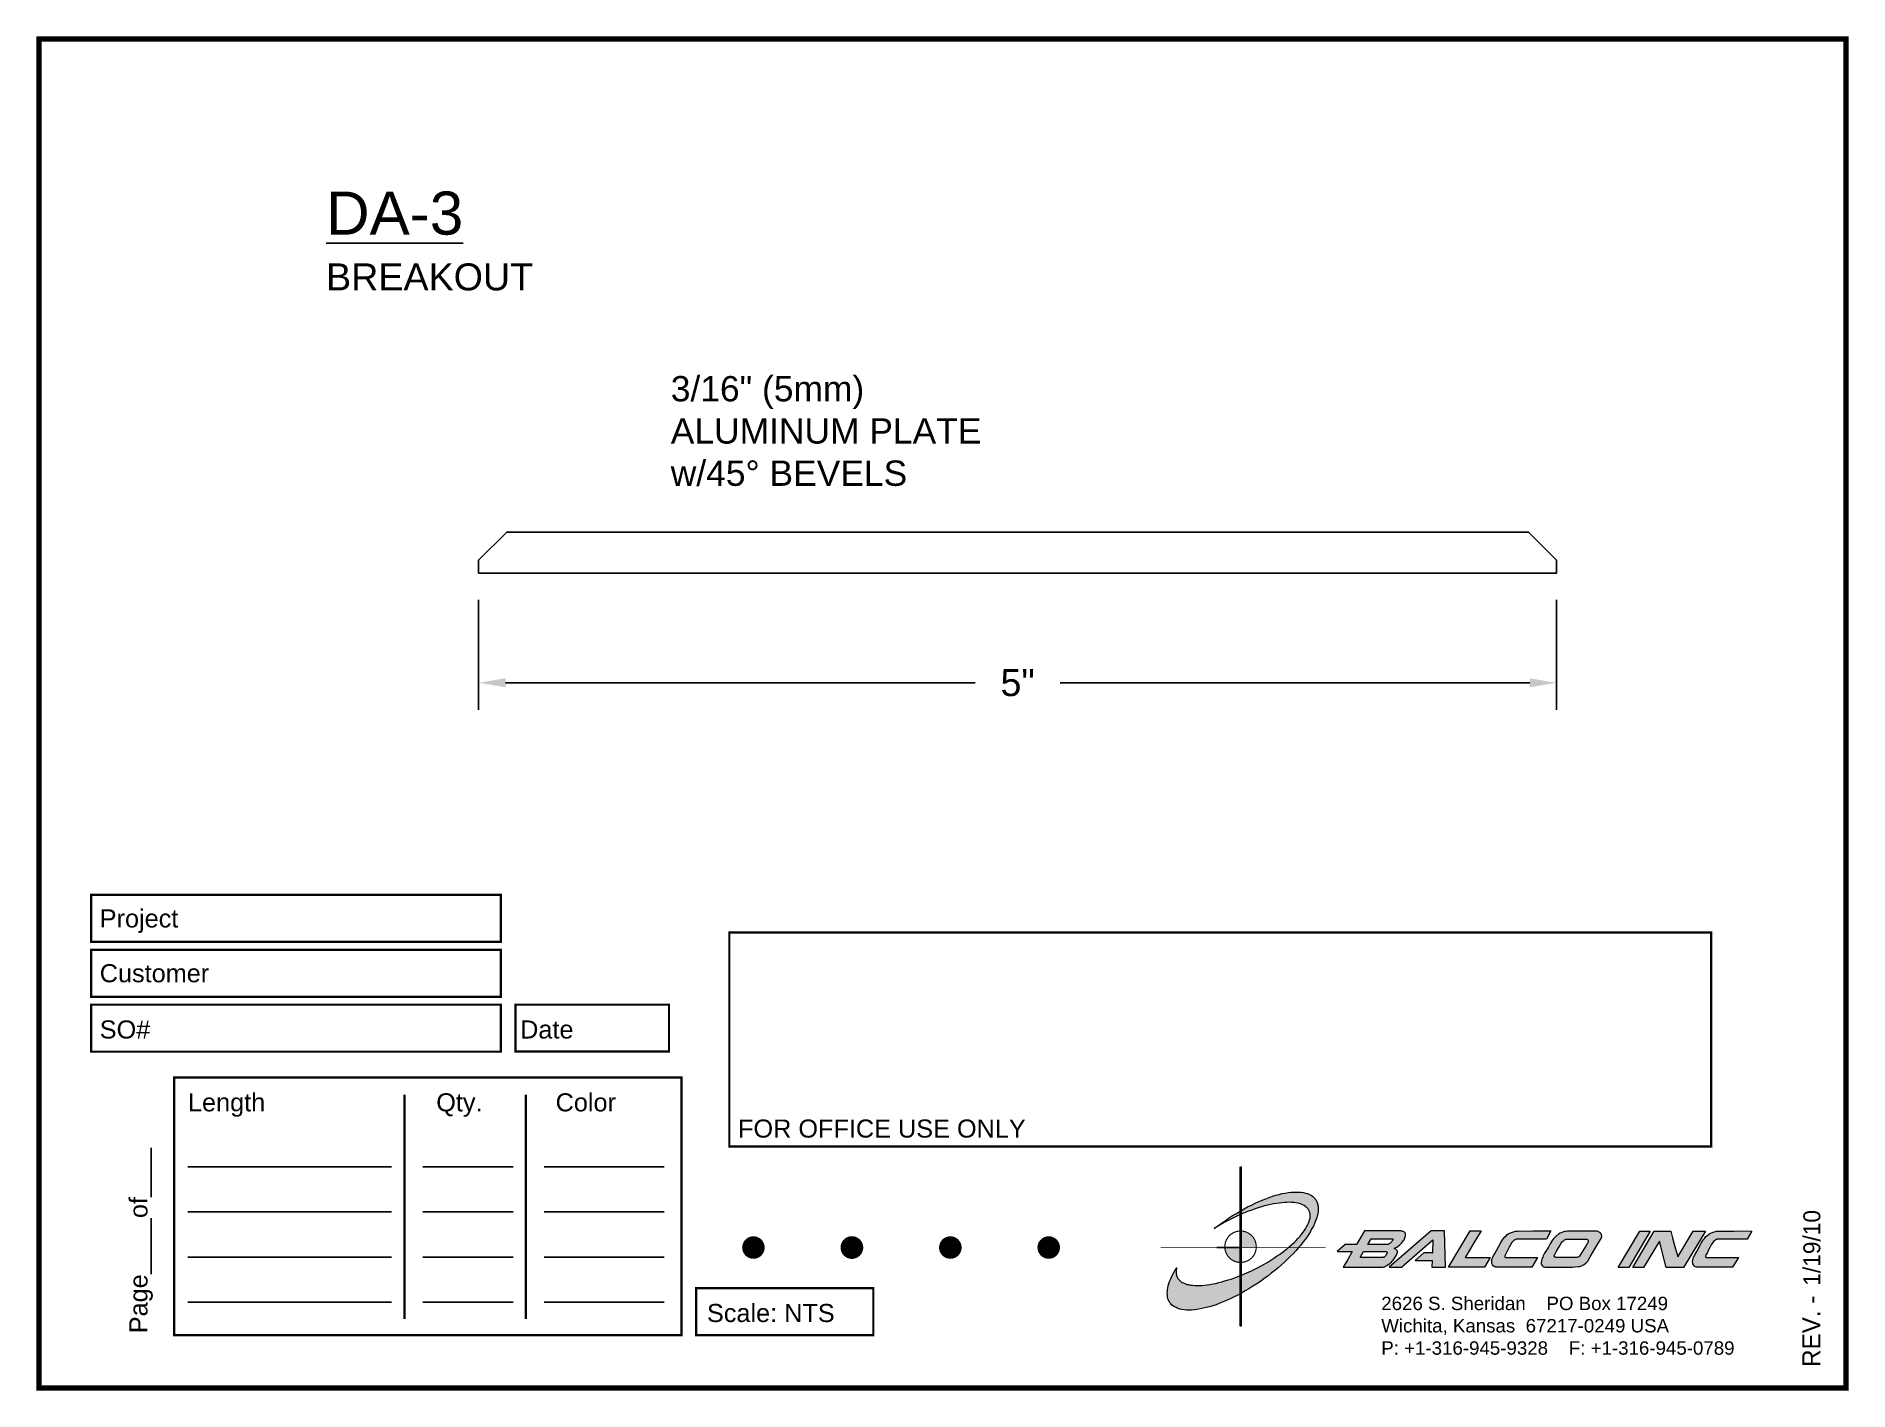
# Paper-space layout 'Breakout' of a CAD drawing. Header units: inches. Extents: x 0 to 10, y 0 to 7.5.
# The model-space entities are those that its viewports show. They can reach past a viewport. Long polylines and large blocks are cut down to what shows.
import ezdxf

# ---------------------------------------------------------------- set-up
doc = ezdxf.new("R2010")
doc.units = ezdxf.units.IN
doc.header["$MEASUREMENT"] = 0
for name, color, linetype in [('Border', 7, 'Continuous'), ('DIMENSIONS', 3, 'Continuous'), ('TEXT', 2, 'Continuous')]:
    doc.layers.add(name, color=color, linetype=linetype)
doc.styles.add('ARIAL', font='arial.ttf')
doc.styles.add('Copyright', font='ERASDEMI.TTF')
doc.dimstyles.new('ARIAL', dxfattribs={"dimtxt": 0.125, "dimasz": 0.125, "dimexe": 0.125, "dimexo": 0.125, "dimgap": 0.125, "dimtad": 0, "dimtih": 1, "dimtoh": 1, "dimdec": 4, "dimzin": 3, "dimdsep": 46, "dimlunit": 4, "dimtxsty": 'ARIAL', "dimcen": 0.125, "dimadec": 0, "dimazin": 0, "dimtfac": 1, "dimtdec": 4, "dimtofl": 0, "dimtmove": 0, "dimatfit": 3, "dimfxl": 0, "dimfrac": 2, "dimtolj": 1, "dimtzin": 0, "dimarcsym": 0})

# ---------------------------------------------------------------- blocks, each defined once
blk = doc.blocks.new('CADlogo')
h = blk.add_hatch(color=256)
h.paths.add_polyline_path([(0.918, 1.81), (0.909, 1.81), (0.909, 1.322), (0.918, 1.327)])
h.paths.add_polyline_path([(0.918, 1.285), (0.909, 1.281), (0.909, 1.1), (0.918, 1.1)])
h.paths.add_polyline_path([(0.918, 0.917), (0.909, 0.917), (0.909, 0.762), (0.909, 0.753), (0.91, 0.753), (0.918, 0.753)])
h.paths.add_polyline_path([(0.918, 1.091), (0.918, 1.1), (0.91, 1.1), (0.909, 1.1), (0.909, 0.917), (0.918, 0.917), (0.918, 0.919), (0.915, 0.919)])
h.paths.add_polyline_path([(0.918, 0.412), (0.909, 0.407), (0.909, 0.049), (0.918, 0.049)])
h.paths.add_polyline_path([(0.918, 0.753), (0.909, 0.753), (0.909, 0.606), (0.918, 0.609)])
h.paths.add_polyline_path([(0.918, 0.609), (0.909, 0.606), (0.909, 0.407), (0.918, 0.412)])
h.paths.add_polyline_path([(0.918, 1.327), (0.909, 1.322), (0.909, 1.281), (0.918, 1.285)])
h = blk.add_hatch(color=175)
h.paths.add_polyline_path([(0.574, 0.51), (0.543, 0.506), (0.514, 0.502), (0.487, 0.499), (0.459, 0.499), (0.432, 0.497), (0.406, 0.499), (0.382, 0.5), (0.36, 0.502), (0.338, 0.508), (0.318, 0.511), (0.298, 0.519), (0.282, 0.526), (0.265, 0.533), (0.252, 0.543), (0.24, 0.553), (0.234, 0.559), (0.229, 0.564), (0.22, 0.577), (0.212, 0.592), (0.205, 0.607), (0.203, 0.616), (0.201, 0.627), (0.199, 0.643), (0.201, 0.66), (0.201, 0.671), (0.205, 0.682), (0.207, 0.694), (0.19, 0.667), (0.176, 0.641), (0.161, 0.616), (0.148, 0.59), (0.137, 0.566), (0.128, 0.543), (0.119, 0.519), (0.113, 0.495), (0.108, 0.473), (0.104, 0.451), (0.103, 0.44), (0.103, 0.429), (0.101, 0.409), (0.103, 0.391), (0.104, 0.38), (0.106, 0.371), (0.11, 0.352), (0.115, 0.336), (0.124, 0.318), (0.13, 0.31), (0.135, 0.301), (0.143, 0.294), (0.15, 0.286), (0.165, 0.274), (0.181, 0.263), (0.199, 0.254), (0.22, 0.244), (0.242, 0.237), (0.263, 0.232), (0.289, 0.228), (0.315, 0.226), (0.342, 0.226), (0.371, 0.226), (0.402, 0.23), (0.434, 0.233), (0.467, 0.239), (0.499, 0.246), (0.534, 0.254), (0.571, 0.263), (0.606, 0.275), (0.644, 0.286), (0.682, 0.301), (0.721, 0.318), (0.759, 0.334), (0.799, 0.352), (0.841, 0.371), (0.882, 0.393), (0.909, 0.407), (0.909, 0.606), (0.884, 0.596), (0.847, 0.583), (0.81, 0.57), (0.774, 0.559), (0.739, 0.548), (0.704, 0.537), (0.671, 0.53), (0.638, 0.522), (0.606, 0.515)])
h.paths.add_polyline_path([(1.18, 0.738), (1.109, 0.698), (1.034, 0.661), (0.957, 0.627), (0.918, 0.609), (0.918, 0.412), (0.924, 0.414), (0.964, 0.438), (1.006, 0.462), (1.05, 0.489), (1.092, 0.517), (1.134, 0.544), (1.174, 0.574), (1.215, 0.603), (1.253, 0.634), (1.291, 0.663), (1.328, 0.694), (1.365, 0.725), (1.399, 0.757), (1.432, 0.788), (1.463, 0.819), (1.494, 0.85), (1.524, 0.883), (1.554, 0.917), (1.44, 0.917), (1.429, 0.908), (1.401, 0.886), (1.374, 0.864), (1.343, 0.842), (1.312, 0.822), (1.28, 0.8), (1.248, 0.778), (1.215, 0.758)])
h.paths.add_polyline_path([(1.769, 1.382), (1.767, 1.393), (1.763, 1.404), (1.758, 1.422), (1.749, 1.441), (1.743, 1.45), (1.738, 1.457), (1.73, 1.464), (1.725, 1.472), (1.709, 1.485), (1.692, 1.496), (1.674, 1.506), (1.654, 1.514), (1.632, 1.521), (1.61, 1.527), (1.584, 1.53), (1.559, 1.532), (1.531, 1.532), (1.502, 1.532), (1.471, 1.53), (1.44, 1.527), (1.407, 1.521), (1.374, 1.514), (1.339, 1.505), (1.304, 1.496), (1.268, 1.485), (1.229, 1.472), (1.191, 1.457), (1.152, 1.442), (1.114, 1.426), (1.074, 1.408), (1.034, 1.388), (0.991, 1.367), (0.951, 1.346), (0.918, 1.327), (0.918, 1.285), (0.926, 1.289), (0.964, 1.305), (1.001, 1.32), (1.037, 1.333), (1.074, 1.346), (1.109, 1.356), (1.143, 1.367), (1.178, 1.378), (1.213, 1.386), (1.246, 1.393), (1.277, 1.4), (1.31, 1.406), (1.339, 1.41), (1.368, 1.413), (1.398, 1.417), (1.425, 1.417), (1.452, 1.419), (1.476, 1.417), (1.502, 1.415), (1.524, 1.413), (1.546, 1.408), (1.566, 1.404), (1.584, 1.397), (1.602, 1.389), (1.617, 1.382), (1.632, 1.373), (1.644, 1.362), (1.65, 1.356), (1.655, 1.351), (1.665, 1.338), (1.672, 1.325), (1.677, 1.309), (1.681, 1.294), (1.683, 1.278), (1.683, 1.261), (1.683, 1.252), (1.681, 1.243), (1.677, 1.225), (1.672, 1.207), (1.665, 1.186), (1.655, 1.166), (1.644, 1.146), (1.632, 1.126), (1.619, 1.106), (1.602, 1.084), (1.586, 1.062), (1.568, 1.04), (1.548, 1.018), (1.527, 0.996), (1.504, 0.974), (1.48, 0.952), (1.456, 0.93), (1.44, 0.917), (1.554, 0.917), (1.579, 0.945), (1.602, 0.976), (1.626, 1.007), (1.648, 1.038), (1.668, 1.067), (1.687, 1.097), (1.703, 1.128), (1.719, 1.155), (1.732, 1.185), (1.743, 1.212), (1.752, 1.239), (1.758, 1.252), (1.762, 1.265), (1.767, 1.291), (1.771, 1.314), (1.771, 1.327), (1.773, 1.338), (1.771, 1.362), (1.771, 1.373)])
h.paths.add_polyline_path([(0.867, 1.296), (0.825, 1.271), (0.781, 1.243), (0.741, 1.214), (0.701, 1.186), (0.66, 1.157), (0.622, 1.128), (0.675, 1.161), (0.732, 1.194), (0.79, 1.225), (0.82, 1.239), (0.851, 1.254), (0.909, 1.281), (0.909, 1.322)])
h = blk.add_hatch(color=256)
h.paths.add_polyline_path([(1.074, 0.991), (1.07, 1.001), (1.065, 1.011), (1.059, 1.021), (1.053, 1.03), (1.046, 1.038), (1.039, 1.047), (1.031, 1.054), (1.022, 1.062), (1.014, 1.068), (1.004, 1.074), (0.995, 1.08), (0.985, 1.085), (0.975, 1.089), (0.964, 1.093), (0.954, 1.096), (0.943, 1.098), (0.932, 1.099), (0.921, 1.1), (0.918, 1.1), (0.918, 0.917), (0.94, 0.917), (1.086, 0.917), (1.087, 0.927), (1.086, 0.938), (1.085, 0.949), (1.083, 0.96), (1.081, 0.97), (1.078, 0.981)])
h.paths.add_polyline_path([(0.909, 0.917), (0.739, 0.917), (0.74, 0.91), (0.741, 0.899), (0.743, 0.888), (0.746, 0.878), (0.75, 0.867), (0.754, 0.857), (0.758, 0.847), (0.764, 0.837), (0.77, 0.828), (0.776, 0.819), (0.783, 0.811), (0.791, 0.803), (0.799, 0.795), (0.808, 0.788), (0.817, 0.782), (0.826, 0.776), (0.836, 0.771), (0.846, 0.766), (0.856, 0.762), (0.867, 0.759), (0.877, 0.757), (0.888, 0.755), (0.899, 0.753), (0.909, 0.753)])
h.paths.add_polyline_path([(0.918, 1.1), (0.91, 1.1), (0.909, 1.1), (0.909, 0.917), (0.918, 0.917)])
h = blk.add_hatch(color=256)
h.paths.add_polyline_path([(2.148, 0.874), (2.098, 0.784), (2.049, 0.7), (2.484, 0.7), (2.491, 0.702), (2.501, 0.703), (2.508, 0.705), (2.512, 0.707), (2.517, 0.711), (2.532, 0.72), (2.546, 0.729), (2.554, 0.735), (2.563, 0.74), (2.572, 0.747), (2.581, 0.757), (2.59, 0.768), (2.599, 0.777), (2.616, 0.799), (2.623, 0.811), (2.63, 0.822), (2.636, 0.833), (2.641, 0.844), (2.645, 0.855), (2.647, 0.864), (2.647, 0.879), (2.645, 0.883), (2.641, 0.886), (2.638, 0.892), (2.629, 0.899), (2.619, 0.905), (2.612, 0.91), (2.64, 0.921), (2.658, 0.936), (2.669, 0.943), (2.678, 0.95), (2.694, 0.967), (2.702, 0.976), (2.709, 0.985), (2.716, 0.994), (2.722, 1.005), (2.727, 1.014), (2.731, 1.025), (2.735, 1.038), (2.736, 1.049), (2.738, 1.062), (2.738, 1.073), (2.733, 1.082), (2.727, 1.088), (2.72, 1.093), (2.713, 1.097), (2.704, 1.099), (2.694, 1.1), (2.685, 1.102), (2.674, 1.102), (2.285, 1.102), (2.195, 0.952), (2.069, 0.952), (1.981, 0.874)])
h.paths.add_polyline_path([(2.274, 0.874), (2.53, 0.874), (2.534, 0.865), (2.532, 0.852), (2.524, 0.841), (2.515, 0.828), (2.505, 0.815), (2.493, 0.81), (2.49, 0.808), (2.235, 0.808)], flags=16)
h.paths.add_polyline_path([(2.321, 0.952), (2.356, 1.014), (2.587, 1.014), (2.592, 1.014), (2.597, 1.014), (2.597, 1.003), (2.59, 0.991), (2.583, 0.98), (2.569, 0.966), (2.555, 0.958), (2.546, 0.952), (2.535, 0.952)], flags=16)
h.paths.add_polyline_path([(3.04, 1.002), (3.036, 0.859), (2.941, 0.859), (2.844, 0.773), (3.031, 0.773), (3.027, 0.7), (3.181, 0.7), (3.168, 1.102), (3.02, 1.102), (2.557, 0.7), (2.694, 0.7)])
h.paths.add_polyline_path([(3.214, 0.7), (3.611, 0.7), (3.675, 0.808), (3.397, 0.808), (3.441, 0.881), (3.483, 0.952), (3.574, 1.102), (3.454, 1.102)])
h.paths.add_polyline_path([(3.788, 0.965), (3.766, 0.927), (3.743, 0.885), (3.721, 0.846), (3.71, 0.83), (3.702, 0.811), (3.697, 0.795), (3.693, 0.778), (3.691, 0.769), (3.691, 0.76), (3.691, 0.749), (3.693, 0.74), (3.7, 0.727), (3.708, 0.716), (3.711, 0.714), (3.724, 0.705), (3.733, 0.702), (3.744, 0.702), (3.757, 0.7), (3.774, 0.7), (4.134, 0.7), (4.196, 0.808), (3.854, 0.808), (3.841, 0.808), (3.833, 0.816), (3.836, 0.826), (3.843, 0.841), (3.856, 0.864), (3.869, 0.892), (3.883, 0.921), (3.898, 0.949), (3.914, 0.972), (3.924, 0.983), (3.931, 0.992), (3.943, 1.002), (3.954, 1.008), (3.969, 1.011), (4.297, 1.011), (4.346, 1.102), (4.238, 1.102), (4.15, 1.102), (4.075, 1.1), (3.997, 1.102), (3.982, 1.1), (3.968, 1.1), (3.955, 1.099), (3.942, 1.097), (3.92, 1.089), (3.9, 1.082), (3.889, 1.078), (3.88, 1.073), (3.863, 1.062), (3.849, 1.049), (3.834, 1.035), (3.821, 1.018), (3.81, 1.002), (3.799, 0.983)])
h.paths.add_polyline_path([(4.509, 1.097), (4.496, 1.095), (4.485, 1.093), (4.476, 1.089), (4.465, 1.086), (4.447, 1.077), (4.43, 1.066), (4.421, 1.06), (4.414, 1.055), (4.399, 1.04), (4.386, 1.025), (4.372, 1.011), (4.361, 0.994), (4.35, 0.976), (4.337, 0.96), (4.317, 0.923), (4.297, 0.888), (4.275, 0.855), (4.26, 0.828), (4.255, 0.813), (4.247, 0.799), (4.244, 0.784), (4.242, 0.777), (4.24, 0.769), (4.238, 0.753), (4.238, 0.735), (4.246, 0.722), (4.251, 0.714), (4.253, 0.713), (4.257, 0.711), (4.262, 0.705), (4.269, 0.703), (4.278, 0.702), (4.289, 0.7), (4.564, 0.7), (4.571, 0.7), (4.584, 0.702), (4.613, 0.703), (4.648, 0.707), (4.664, 0.709), (4.677, 0.713), (4.686, 0.716), (4.694, 0.722), (4.705, 0.727), (4.717, 0.735), (4.73, 0.744), (4.741, 0.755), (4.752, 0.769), (4.781, 0.815), (4.833, 0.903), (4.906, 1.025), (4.908, 1.035), (4.908, 1.046), (4.906, 1.051), (4.906, 1.057), (4.9, 1.069), (4.893, 1.08), (4.889, 1.082), (4.888, 1.086), (4.88, 1.089), (4.873, 1.093), (4.866, 1.097), (4.856, 1.1), (4.846, 1.1), (4.844, 1.1), (4.73, 1.1), (4.626, 1.1), (4.58, 1.1), (4.542, 1.099), (4.524, 1.099)])
h.paths.add_polyline_path([(4.527, 1.011), (4.54, 1.011), (4.745, 1.011), (4.752, 1.003), (4.758, 0.998), (4.758, 0.985), (4.756, 0.98), (4.754, 0.974), (4.749, 0.965), (4.743, 0.956), (4.734, 0.941), (4.663, 0.821), (4.648, 0.812), (4.639, 0.81), (4.633, 0.808), (4.622, 0.808), (4.61, 0.808), (4.416, 0.808), (4.398, 0.808), (4.39, 0.813), (4.387, 0.813), (4.385, 0.819), (4.378, 0.825), (4.385, 0.832), (4.408, 0.877), (4.428, 0.914), (4.447, 0.945), (4.454, 0.96), (4.461, 0.971), (4.474, 0.986), (4.487, 0.996), (4.496, 1.002), (4.508, 1.009), (4.516, 1.009)], flags=16)
h.paths.add_polyline_path([(5.089, 0.698), (5.206, 0.698), (5.445, 1.1), (5.33, 1.099)])
h.paths.add_polyline_path([(5.489, 1.099), (5.252, 0.698), (5.37, 0.698), (5.548, 0.987), (5.621, 0.698), (5.811, 0.698), (6.055, 1.099), (5.919, 1.1), (5.749, 0.817), (5.709, 0.954), (5.691, 1.024), (5.672, 1.099)])
h.paths.add_polyline_path([(6.086, 1.06), (6.069, 1.047), (6.056, 1.035), (6.044, 1.018), (6.031, 1.002), (6.02, 0.983), (6.009, 0.965), (5.987, 0.925), (5.965, 0.885), (5.941, 0.846), (5.932, 0.828), (5.923, 0.811), (5.917, 0.795), (5.914, 0.778), (5.912, 0.769), (5.912, 0.758), (5.914, 0.749), (5.916, 0.738), (5.921, 0.725), (5.928, 0.716), (5.936, 0.709), (5.945, 0.705), (5.954, 0.702), (5.965, 0.7), (5.98, 0.7), (5.994, 0.7), (6.355, 0.7), (6.419, 0.806), (6.073, 0.806), (6.056, 0.811), (6.056, 0.821), (6.056, 0.826), (6.064, 0.841), (6.077, 0.864), (6.089, 0.892), (6.104, 0.919), (6.119, 0.947), (6.135, 0.972), (6.144, 0.983), (6.153, 0.992), (6.163, 1), (6.166, 1.003), (6.172, 1.005), (6.178, 1.008), (6.19, 1.011), (6.517, 1.011), (6.569, 1.1), (6.459, 1.102), (6.373, 1.1), (6.296, 1.1), (6.217, 1.1), (6.203, 1.1), (6.19, 1.099), (6.175, 1.099), (6.164, 1.095), (6.141, 1.089), (6.12, 1.082), (6.111, 1.077), (6.102, 1.073)])
blk.add_hatch(color=256).paths.add_polyline_path([(0.918, 0.609), (0.909, 0.606), (0.909, 0.407), (0.918, 0.412)])
for q in [(0.65, 0.917), (0.909, 0.648)]:
    blk.add_line((0.909, 0.917), q)
at = {"color": 7, "lineweight": 0}
for points in [[(0.909, 1.81), (0.918, 1.81), (0.918, 0.049), (0.909, 0.049), (0.909, 1.81)], [(2.738, 1.073), (2.733, 1.082), (2.727, 1.088), (2.72, 1.093), (2.713, 1.097), (2.704, 1.099), (2.694, 1.1), (2.685, 1.102), (2.674, 1.102), (2.285, 1.102), (2.195, 0.952), (2.069, 0.952), (1.981, 0.874), (2.148, 0.874), (2.098, 0.784), (2.049, 0.7), (2.484, 0.7), (2.491, 0.702), (2.501, 0.703), (2.508, 0.705), (2.512, 0.707), (2.517, 0.711), (2.532, 0.72), (2.546, 0.729), (2.554, 0.735), (2.563, 0.74), (2.572, 0.747), (2.581, 0.757), (2.59, 0.768), (2.599, 0.777), (2.616, 0.799), (2.623, 0.811), (2.63, 0.822), (2.636, 0.833), (2.641, 0.844), (2.645, 0.855), (2.647, 0.864), (2.647, 0.874), (2.647, 0.879), (2.645, 0.883), (2.641, 0.886), (2.638, 0.892), (2.629, 0.899), (2.619, 0.905), (2.612, 0.91), (2.64, 0.921), (2.658, 0.936), (2.669, 0.943), (2.678, 0.95), (2.694, 0.967), (2.702, 0.976), (2.709, 0.985), (2.716, 0.994), (2.722, 1.005), (2.727, 1.014), (2.731, 1.025), (2.735, 1.038), (2.736, 1.049), (2.738, 1.062), (2.738, 1.073), (2.738, 1.073)], [(2.587, 0.985), (2.583, 0.98), (2.572, 0.969), (2.565, 0.963), (2.555, 0.958), (2.546, 0.952), (2.535, 0.952), (2.321, 0.952), (2.356, 1.014), (2.587, 1.014), (2.592, 1.014), (2.594, 1.014), (2.596, 1.013), (2.597, 1.011), (2.597, 1.005), (2.596, 1), (2.59, 0.991), (2.587, 0.985), (2.587, 0.985)], [(3.027, 0.7), (3.181, 0.7), (3.168, 1.102), (3.02, 1.102), (2.557, 0.7), (2.694, 0.7), (3.04, 1.002), (3.036, 0.859), (3.038, 0.859), (2.941, 0.859), (2.844, 0.773), (3.031, 0.773), (3.027, 0.7), (3.027, 0.7)], [(3.214, 0.7), (3.454, 1.102), (3.574, 1.102), (3.483, 0.952), (3.441, 0.881), (3.397, 0.808), (3.675, 0.808), (3.611, 0.7), (3.214, 0.7), (3.214, 0.7)], [(3.969, 1.011), (3.96, 1.009), (3.955, 1.007), (3.949, 1.005), (3.946, 1.003), (3.94, 1), (3.931, 0.992), (3.924, 0.983), (3.914, 0.972), (3.898, 0.949), (3.883, 0.921), (3.869, 0.892), (3.856, 0.864), (3.843, 0.841), (3.836, 0.826), (3.834, 0.821), (3.834, 0.817), (3.836, 0.813), (3.839, 0.81), (3.847, 0.808), (3.854, 0.808), (4.196, 0.808), (4.134, 0.7), (3.774, 0.7), (3.757, 0.7), (3.744, 0.702), (3.733, 0.702), (3.724, 0.705), (3.715, 0.711), (3.711, 0.713), (3.708, 0.716), (3.7, 0.727), (3.693, 0.74), (3.691, 0.749), (3.691, 0.76), (3.691, 0.769), (3.693, 0.778), (3.697, 0.795), (3.702, 0.811), (3.71, 0.83), (3.721, 0.846), (3.743, 0.885), (3.766, 0.927), (3.788, 0.965), (3.799, 0.983), (3.81, 1.002), (3.821, 1.018), (3.834, 1.035), (3.849, 1.049), (3.863, 1.062), (3.88, 1.073), (3.889, 1.078), (3.9, 1.082), (3.92, 1.089), (3.942, 1.097), (3.955, 1.099), (3.968, 1.1), (3.982, 1.1), (3.997, 1.102), (4.075, 1.1), (4.15, 1.102), (4.238, 1.102), (4.346, 1.102), (4.297, 1.011), (3.969, 1.011), (3.969, 1.011)], [(4.846, 1.1), (4.844, 1.1), (4.73, 1.1), (4.626, 1.1), (4.58, 1.1), (4.542, 1.099), (4.524, 1.099), (4.509, 1.097), (4.496, 1.095), (4.485, 1.093), (4.476, 1.089), (4.465, 1.086), (4.447, 1.077), (4.43, 1.066), (4.421, 1.06), (4.414, 1.055), (4.399, 1.04), (4.386, 1.025), (4.372, 1.011), (4.361, 0.994), (4.35, 0.976), (4.337, 0.96), (4.317, 0.923), (4.297, 0.888), (4.275, 0.855), (4.26, 0.828), (4.255, 0.813), (4.247, 0.799), (4.244, 0.784), (4.242, 0.777), (4.24, 0.769), (4.238, 0.753), (4.238, 0.735), (4.246, 0.722), (4.251, 0.714), (4.253, 0.713), (4.257, 0.711), (4.262, 0.705), (4.269, 0.703), (4.278, 0.702), (4.289, 0.7), (4.564, 0.7), (4.571, 0.7), (4.584, 0.702), (4.613, 0.703), (4.648, 0.707), (4.664, 0.709), (4.677, 0.713), (4.686, 0.716), (4.694, 0.722), (4.705, 0.727), (4.717, 0.735), (4.73, 0.744), (4.741, 0.755), (4.752, 0.769), (4.781, 0.815), (4.833, 0.903), (4.906, 1.025), (4.908, 1.035), (4.908, 1.046), (4.906, 1.051), (4.906, 1.057), (4.9, 1.069), (4.897, 1.075), (4.893, 1.08), (4.889, 1.082), (4.888, 1.086), (4.88, 1.089), (4.873, 1.093), (4.866, 1.097), (4.856, 1.1), (4.846, 1.1), (4.846, 1.1)], [(4.734, 0.941), (4.663, 0.821), (4.653, 0.815), (4.646, 0.811), (4.639, 0.81), (4.633, 0.808), (4.622, 0.808), (4.61, 0.808), (4.416, 0.808), (4.403, 0.808), (4.396, 0.81), (4.39, 0.813), (4.388, 0.813), (4.386, 0.815), (4.385, 0.819), (4.383, 0.821), (4.383, 0.826), (4.383, 0.83), (4.385, 0.832), (4.408, 0.877), (4.428, 0.914), (4.447, 0.945), (4.454, 0.96), (4.461, 0.971), (4.471, 0.982), (4.478, 0.989), (4.487, 0.996), (4.496, 1.002), (4.505, 1.007), (4.511, 1.009), (4.516, 1.009), (4.527, 1.011), (4.54, 1.011), (4.743, 1.011), (4.749, 1.007), (4.752, 1.003), (4.756, 1), (4.758, 0.994), (4.758, 0.985), (4.756, 0.98), (4.754, 0.974), (4.749, 0.965), (4.743, 0.956), (4.734, 0.941), (4.734, 0.941)], [(5.089, 0.698), (5.33, 1.099), (5.445, 1.1), (5.206, 0.698), (5.091, 0.698), (5.089, 0.698), (5.089, 0.698)], [(5.811, 0.698), (5.621, 0.698), (5.548, 0.987), (5.37, 0.698), (5.252, 0.698), (5.489, 1.099), (5.672, 1.099), (5.691, 1.024), (5.709, 0.954), (5.749, 0.817), (5.919, 1.1), (6.055, 1.099), (5.811, 0.698), (5.811, 0.698)], [(6.19, 1.011), (6.181, 1.009), (6.175, 1.007), (6.172, 1.005), (6.166, 1.003), (6.163, 1), (6.153, 0.992), (6.144, 0.983), (6.135, 0.972), (6.119, 0.947), (6.104, 0.919), (6.089, 0.892), (6.077, 0.864), (6.064, 0.841), (6.056, 0.826), (6.056, 0.821), (6.056, 0.815), (6.058, 0.811), (6.062, 0.81), (6.067, 0.808), (6.077, 0.806), (6.419, 0.806), (6.355, 0.7), (5.994, 0.7), (5.98, 0.7), (5.965, 0.7), (5.954, 0.702), (5.945, 0.705), (5.936, 0.709), (5.932, 0.713), (5.928, 0.716), (5.921, 0.725), (5.916, 0.738), (5.914, 0.749), (5.912, 0.758), (5.912, 0.769), (5.914, 0.778), (5.917, 0.795), (5.923, 0.811), (5.932, 0.828), (5.941, 0.846), (5.965, 0.885), (5.987, 0.925), (6.009, 0.965), (6.02, 0.983), (6.031, 1.002), (6.044, 1.018), (6.056, 1.035), (6.069, 1.047), (6.086, 1.06), (6.102, 1.073), (6.111, 1.077), (6.12, 1.082), (6.141, 1.089), (6.164, 1.095), (6.175, 1.099), (6.19, 1.099), (6.203, 1.1), (6.217, 1.1), (6.296, 1.1), (6.373, 1.1), (6.459, 1.102), (6.569, 1.1), (6.517, 1.011), (6.19, 1.011), (6.19, 1.011)], [(2.484, 0.808), (2.235, 0.808), (2.274, 0.874), (2.524, 0.874), (2.53, 0.872), (2.532, 0.87), (2.533, 0.866), (2.533, 0.863), (2.532, 0.852), (2.524, 0.841), (2.515, 0.828), (2.506, 0.817), (2.501, 0.813), (2.493, 0.81), (2.49, 0.808), (2.486, 0.808), (2.484, 0.808), (2.484, 0.808)]]:
    blk.add_lwpolyline(points, dxfattribs=at)
at = {"color": 175, "lineweight": 0}
blk.add_lwpolyline([(1.758, 1.422), (1.763, 1.404), (1.767, 1.393), (1.769, 1.382), (1.771, 1.373), (1.771, 1.362), (1.773, 1.338), (1.771, 1.327), (1.771, 1.314), (1.767, 1.291), (1.762, 1.265), (1.758, 1.252), (1.752, 1.239), (1.743, 1.212), (1.732, 1.185), (1.719, 1.155), (1.703, 1.128), (1.687, 1.097), (1.668, 1.067), (1.648, 1.038), (1.626, 1.007), (1.602, 0.976), (1.579, 0.945), (1.551, 0.914), (1.524, 0.883), (1.494, 0.85), (1.463, 0.819), (1.432, 0.788), (1.399, 0.757), (1.365, 0.725), (1.328, 0.694), (1.291, 0.663), (1.253, 0.634), (1.215, 0.603), (1.174, 0.574), (1.134, 0.544), (1.092, 0.517), (1.05, 0.489), (1.006, 0.462), (0.964, 0.438), (0.924, 0.414), (0.882, 0.393), (0.841, 0.371), (0.799, 0.352), (0.759, 0.334), (0.721, 0.318), (0.682, 0.301), (0.644, 0.286), (0.606, 0.275), (0.571, 0.263), (0.534, 0.254), (0.499, 0.246), (0.467, 0.239), (0.434, 0.233), (0.402, 0.23), (0.371, 0.226), (0.342, 0.226), (0.315, 0.226), (0.289, 0.228), (0.263, 0.232), (0.242, 0.237), (0.22, 0.244), (0.199, 0.254), (0.181, 0.263), (0.165, 0.274), (0.15, 0.286), (0.143, 0.294), (0.135, 0.301), (0.13, 0.31), (0.124, 0.318), (0.115, 0.336), (0.11, 0.352), (0.106, 0.371), (0.104, 0.38), (0.103, 0.391), (0.101, 0.409), (0.103, 0.429), (0.103, 0.44), (0.104, 0.451), (0.108, 0.473), (0.113, 0.495), (0.119, 0.519), (0.128, 0.543), (0.137, 0.566), (0.148, 0.59), (0.161, 0.616), (0.176, 0.641), (0.19, 0.667), (0.207, 0.694), (0.205, 0.682), (0.201, 0.671), (0.201, 0.66), (0.199, 0.649), (0.199, 0.638), (0.201, 0.627), (0.203, 0.616), (0.205, 0.607), (0.212, 0.592), (0.22, 0.577), (0.229, 0.564), (0.234, 0.559), (0.24, 0.553), (0.252, 0.543), (0.265, 0.533), (0.282, 0.526), (0.298, 0.519), (0.318, 0.511), (0.338, 0.508), (0.36, 0.502), (0.382, 0.5), (0.406, 0.499), (0.432, 0.497), (0.459, 0.499), (0.487, 0.499), (0.514, 0.502), (0.543, 0.506), (0.574, 0.51), (0.606, 0.515), (0.638, 0.522), (0.671, 0.53), (0.704, 0.537), (0.739, 0.548), (0.774, 0.559), (0.81, 0.57), (0.847, 0.583), (0.884, 0.596), (0.92, 0.61), (0.957, 0.627), (1.034, 0.661), (1.109, 0.698), (1.18, 0.738), (1.215, 0.758), (1.248, 0.778), (1.28, 0.8), (1.312, 0.822), (1.343, 0.842), (1.374, 0.864), (1.401, 0.886), (1.429, 0.908), (1.456, 0.93), (1.48, 0.952), (1.504, 0.974), (1.527, 0.996), (1.548, 1.018), (1.568, 1.04), (1.586, 1.062), (1.602, 1.084), (1.619, 1.106), (1.632, 1.126), (1.644, 1.146), (1.655, 1.166), (1.665, 1.186), (1.672, 1.207), (1.677, 1.225), (1.681, 1.243), (1.683, 1.252), (1.683, 1.261), (1.683, 1.278), (1.681, 1.294), (1.677, 1.309), (1.672, 1.325), (1.665, 1.338), (1.655, 1.351), (1.65, 1.356), (1.644, 1.362), (1.632, 1.373), (1.617, 1.382), (1.602, 1.389), (1.584, 1.397), (1.566, 1.404), (1.546, 1.408), (1.524, 1.413), (1.502, 1.415), (1.476, 1.417), (1.452, 1.419), (1.425, 1.417), (1.398, 1.417), (1.368, 1.413), (1.339, 1.41), (1.31, 1.406), (1.277, 1.4), (1.246, 1.393), (1.213, 1.386), (1.178, 1.378), (1.143, 1.367), (1.109, 1.356), (1.074, 1.346), (1.037, 1.333), (1.001, 1.32), (0.964, 1.305), (0.926, 1.289), (0.851, 1.254), (0.82, 1.239), (0.79, 1.225), (0.732, 1.194), (0.675, 1.161), (0.622, 1.128), (0.66, 1.157), (0.701, 1.186), (0.741, 1.214), (0.781, 1.243), (0.825, 1.271), (0.867, 1.296), (0.909, 1.322), (0.951, 1.346), (0.991, 1.367), (1.034, 1.388), (1.074, 1.408), (1.114, 1.426), (1.152, 1.442), (1.191, 1.457), (1.229, 1.472), (1.268, 1.485), (1.304, 1.496), (1.339, 1.505), (1.374, 1.514), (1.407, 1.521), (1.44, 1.527), (1.471, 1.53), (1.502, 1.532), (1.531, 1.532), (1.559, 1.532), (1.584, 1.53), (1.61, 1.527), (1.632, 1.521), (1.654, 1.514), (1.674, 1.506), (1.692, 1.496), (1.709, 1.485), (1.725, 1.472), (1.73, 1.464), (1.738, 1.457), (1.743, 1.45), (1.749, 1.441), (1.758, 1.422), (1.758, 1.422)], dxfattribs=at)
at = {"color": 7, "lineweight": 0, "const_width": 0.0128}
blk.add_lwpolyline([(1.087, 0.927), (1.086, 0.938), (1.085, 0.949), (1.083, 0.96), (1.081, 0.97), (1.078, 0.981), (1.074, 0.991), (1.07, 1.001), (1.065, 1.011), (1.059, 1.021), (1.053, 1.03), (1.046, 1.038), (1.039, 1.047), (1.031, 1.054), (1.022, 1.062), (1.014, 1.068), (1.004, 1.074), (0.995, 1.08), (0.985, 1.085), (0.975, 1.089), (0.964, 1.093), (0.954, 1.096), (0.943, 1.098), (0.932, 1.099), (0.921, 1.1), (0.91, 1.1), (0.899, 1.1), (0.888, 1.099), (0.877, 1.097), (0.867, 1.094), (0.856, 1.091), (0.846, 1.087), (0.836, 1.082), (0.826, 1.077), (0.817, 1.071), (0.808, 1.065), (0.799, 1.058), (0.791, 1.05), (0.783, 1.043), (0.776, 1.034), (0.77, 1.025), (0.764, 1.016), (0.758, 1.006), (0.754, 0.996), (0.75, 0.986), (0.746, 0.976), (0.743, 0.965), (0.741, 0.954), (0.74, 0.943), (0.739, 0.932), (0.739, 0.921), (0.74, 0.91), (0.741, 0.899), (0.743, 0.888), (0.746, 0.878), (0.75, 0.867), (0.754, 0.857), (0.758, 0.847), (0.764, 0.837), (0.77, 0.828), (0.776, 0.819), (0.783, 0.811), (0.791, 0.803), (0.799, 0.795), (0.808, 0.788), (0.817, 0.782), (0.826, 0.776), (0.836, 0.771), (0.846, 0.766), (0.856, 0.762), (0.867, 0.759), (0.877, 0.757), (0.888, 0.755), (0.899, 0.753), (0.91, 0.753), (0.921, 0.753), (0.932, 0.754), (0.943, 0.756), (0.954, 0.758), (0.964, 0.761), (0.975, 0.764), (0.985, 0.769), (0.995, 0.773), (1.004, 0.779), (1.014, 0.785), (1.022, 0.792), (1.031, 0.799), (1.039, 0.807), (1.046, 0.815), (1.053, 0.824), (1.059, 0.833), (1.065, 0.842), (1.07, 0.852), (1.074, 0.862), (1.078, 0.872), (1.081, 0.883), (1.083, 0.894), (1.085, 0.905), (1.086, 0.916), (1.087, 0.927)], dxfattribs=at)
at = {"color": 7, "lineweight": 0}
blk.add_lwpolyline([(1.853, 0.917, 0.0091, 0.0091, 0), (0.029, 0.917, 0.00366, 0.00366, 0), (0.029, 0.917, 0.00366, 0.00366, 0)], format="xyseb", dxfattribs=at)
blk = doc.blocks.new('ACADlogo')
blk.add_blockref('CADlogo', (-0.011, 7.152))
blk = doc.blocks.new('ejcnosingdetailsheet')
at = {"layer": 'Border', "color": 253}
for p, q in [((0.823, 1.224), (1.95, 1.224)), ((2.122, 1.224), (2.622, 1.224)), ((2.794, 1.224), (3.457, 1.224)), ((0.823, 0.974), (1.95, 0.974)), ((2.122, 0.974), (2.622, 0.974)), ((2.794, 0.974), (3.457, 0.974)), ((0.823, 0.724), (1.95, 0.724)), ((2.122, 0.724), (2.622, 0.724)), ((2.794, 0.724), (3.457, 0.724)), ((0.823, 0.474), (1.95, 0.474)), ((2.122, 0.474), (2.622, 0.474)), ((2.794, 0.474), (3.457, 0.474))]:
    blk.add_line(p, q, dxfattribs=at)
at = {"layer": 'Border'}
for points, const_width in [([(0, 7.461), (9.993, 7.461), (9.993, 0), (0, 0)], 0.03), ([(0.289, 2.727), (2.554, 2.727), (2.554, 2.467), (0.289, 2.467)], 0.0125), ([(9.247, 1.336), (3.818, 1.336), (3.818, 2.519), (9.247, 2.519)], 0.0125), ([(0.289, 2.423), (2.554, 2.423), (2.554, 2.164), (0.289, 2.164)], 0.0125), ([(0.289, 2.12), (2.554, 2.12), (2.554, 1.86), (0.289, 1.86)], 0.0125), ([(2.636, 1.861), (2.636, 2.12), (3.484, 2.12), (3.484, 1.861)], 0.0125), ([(3.554, 0.292), (0.747, 0.292), (0.747, 1.718), (3.554, 1.718)], 0.0125), ([(3.635, 0.552), (4.614, 0.552), (4.614, 0.293), (3.635, 0.293)], 0.0125)]:
    blk.add_lwpolyline(points, close=True, dxfattribs=dict(at, const_width=const_width))
at = {"layer": 'Border', "const_width": 0.0125}
for points in [[(2.022, 1.623), (2.022, 0.382)], [(2.693, 1.623), (2.693, 0.382)]]:
    blk.add_lwpolyline(points, dxfattribs=at)
at = {"layer": 'Border', "color": 175, "const_width": 0.0625}
for points in [[(3.92, 0.777, 1), (3.982, 0.777, 1)], [(4.464, 0.777, 1), (4.527, 0.777, 1)], [(5.009, 0.777, 1), (5.071, 0.777, 1)], [(5.553, 0.777, 1), (5.615, 0.777, 1)]]:
    blk.add_lwpolyline(points, format="xyb", close=True, dxfattribs=at)
at = {"layer": 'Border', "xscale": 0.5, "yscale": 0.5, "zscale": 0.5}
blk.add_blockref('ACADlogo', (6.194, -3.258), dxfattribs=at)
at = {"layer": 'Border', "style": 'ARIAL'}
for s, p in [('Project', (0.336, 2.547)), ('Customer', (0.336, 2.244)), ('SO#', (0.336, 1.933)), ('Date', (2.661, 1.933)), ('Length', (0.824, 1.53)), ('Qty.', (2.197, 1.53)), ('Color', (2.857, 1.53)), ('FOR OFFICE USE ONLY', (3.866, 1.385)), ('Scale: NTS', (3.694, 0.365))]:
    blk.add_text(s, height=0.1, dxfattribs=at).set_placement(p)
blk.add_text('Page%%u        %%uof%%u       ', height=0.1, rotation=90, dxfattribs=at).set_placement((0.6, 0.303))
at = {"layer": 'Border', "insert": (7.423, 0.505), "char_height": 0.074, "width": 2.3438, "attachment_point": 1, "style": 'ARIAL'}
blk.add_mtext('2626 S. Sheridan    PO Box 17249\\PWichita, Kansas  67217-0249 USA \\PP: +1-316-945-9328    F: +1-316-945-0789', dxfattribs=at)
blk = doc.blocks.new('REV')
at = {"style": 'Copyright'}
blk.add_text('REV. -', height=0.1, rotation=90, dxfattribs=at).set_placement((-0.142, 0.117))
at = {"style": 'Copyright', "flags": 4}
blk.add_attdef('REVISIONDATE', (-0.142, 0.566), '', height=0.0938, rotation=90, dxfattribs=at)
blk = doc.blocks.new('*D17')
at = {"layer": 'Defpoints', "color": 0}
for p in [(22.203, 6.4803), (27.203, 6.4803), (27.203, 5.9712)]:
    blk.add_point(p, dxfattribs=at)
at = {"layer": 'DIMENSIONS', "color": 0, "lineweight": -2}
for p, q in [((22.203, 6.3553), (22.203, 5.8462)), ((27.203, 6.3553), (27.203, 5.8462)), ((22.328, 5.9712), (24.5062, 5.9712)), ((27.078, 5.9712), (24.8999, 5.9712))]:
    blk.add_line(p, q, dxfattribs=at)
at = {"layer": 'DIMENSIONS', "color": 0}
for points in [[(22.328, 5.992), (22.328, 5.9504), (22.203, 5.9712)], [(27.078, 5.992), (27.078, 5.9504), (27.203, 5.9712)]]:
    blk.add_solid(points, dxfattribs=at)
at = {"layer": 'DIMENSIONS', "color": 0, "insert": (24.703, 5.9712), "char_height": 0.125, "attachment_point": 5, "style": 'ARIAL'}
blk.add_mtext('\\A1;5"', dxfattribs=at)

msp = doc.modelspace()

# ---------------------------------------------------------------- linework, layer by layer
msp.add_lwpolyline([(22.20304, 6.48032), (22.20304, 6.54032), (22.33304, 6.67032), (27.07304, 6.67032), (27.20304, 6.54032), (27.20304, 6.48032)], close=True)

# ---------------------------------------------------------------- texts
at = {"layer": 'TEXT', "attachment_point": 1, "style": 'ARIAL'}
for s, insert, char_height, width in [('{\\LDA-3\\P\\H0.625x;\\lBREAKOUT}', (21.49525, 8.24987), 0.2, 4.1875), ('3/16" (5mm)\\PALUMINUM PLATE\\Pw/45%%D BEVELS', (23.09408, 7.39399), 0.1175, 2.1739398)]:
    msp.add_mtext(s, dxfattribs=dict(at, insert=insert, char_height=char_height, width=width))

# ---------------------------------------------------------------- dimensions: what is measured, and where the dimension line sits
at = {"layer": 'DIMENSIONS'}
dim = msp.add_linear_dim(base=(27.20304, 5.97118), p1=(22.20304, 6.48032), p2=(27.20304, 6.48032), dimstyle='ARIAL', dxfattribs=at)
dim.commit()
dim.dimension.update_dxf_attribs({"geometry": '*D17', "text_midpoint": (24.70304, 5.97118), "dimtype": 160})

psp = doc.layouts.new('Breakout')

# ---------------------------------------------------------------- block references
psp.add_blockref('ejcnosingdetailsheet', (0, 0))
at = {"layer": 'TEXT'}
psp.add_blockref('REV', (9.993, 0), dxfattribs=at).add_auto_attribs({'REVISIONDATE': '1/19/10'})

# ---------------------------------------------------------------- viewports
at = {"layer": '0'}
psp.add_viewport(center=(4.997, 3.73), size=(9.993, 7.46055), view_center_point=(24.35475, 5.82854), view_height=6.2573856, dxfattribs=at)

doc.saveas('drawing.dxf')
